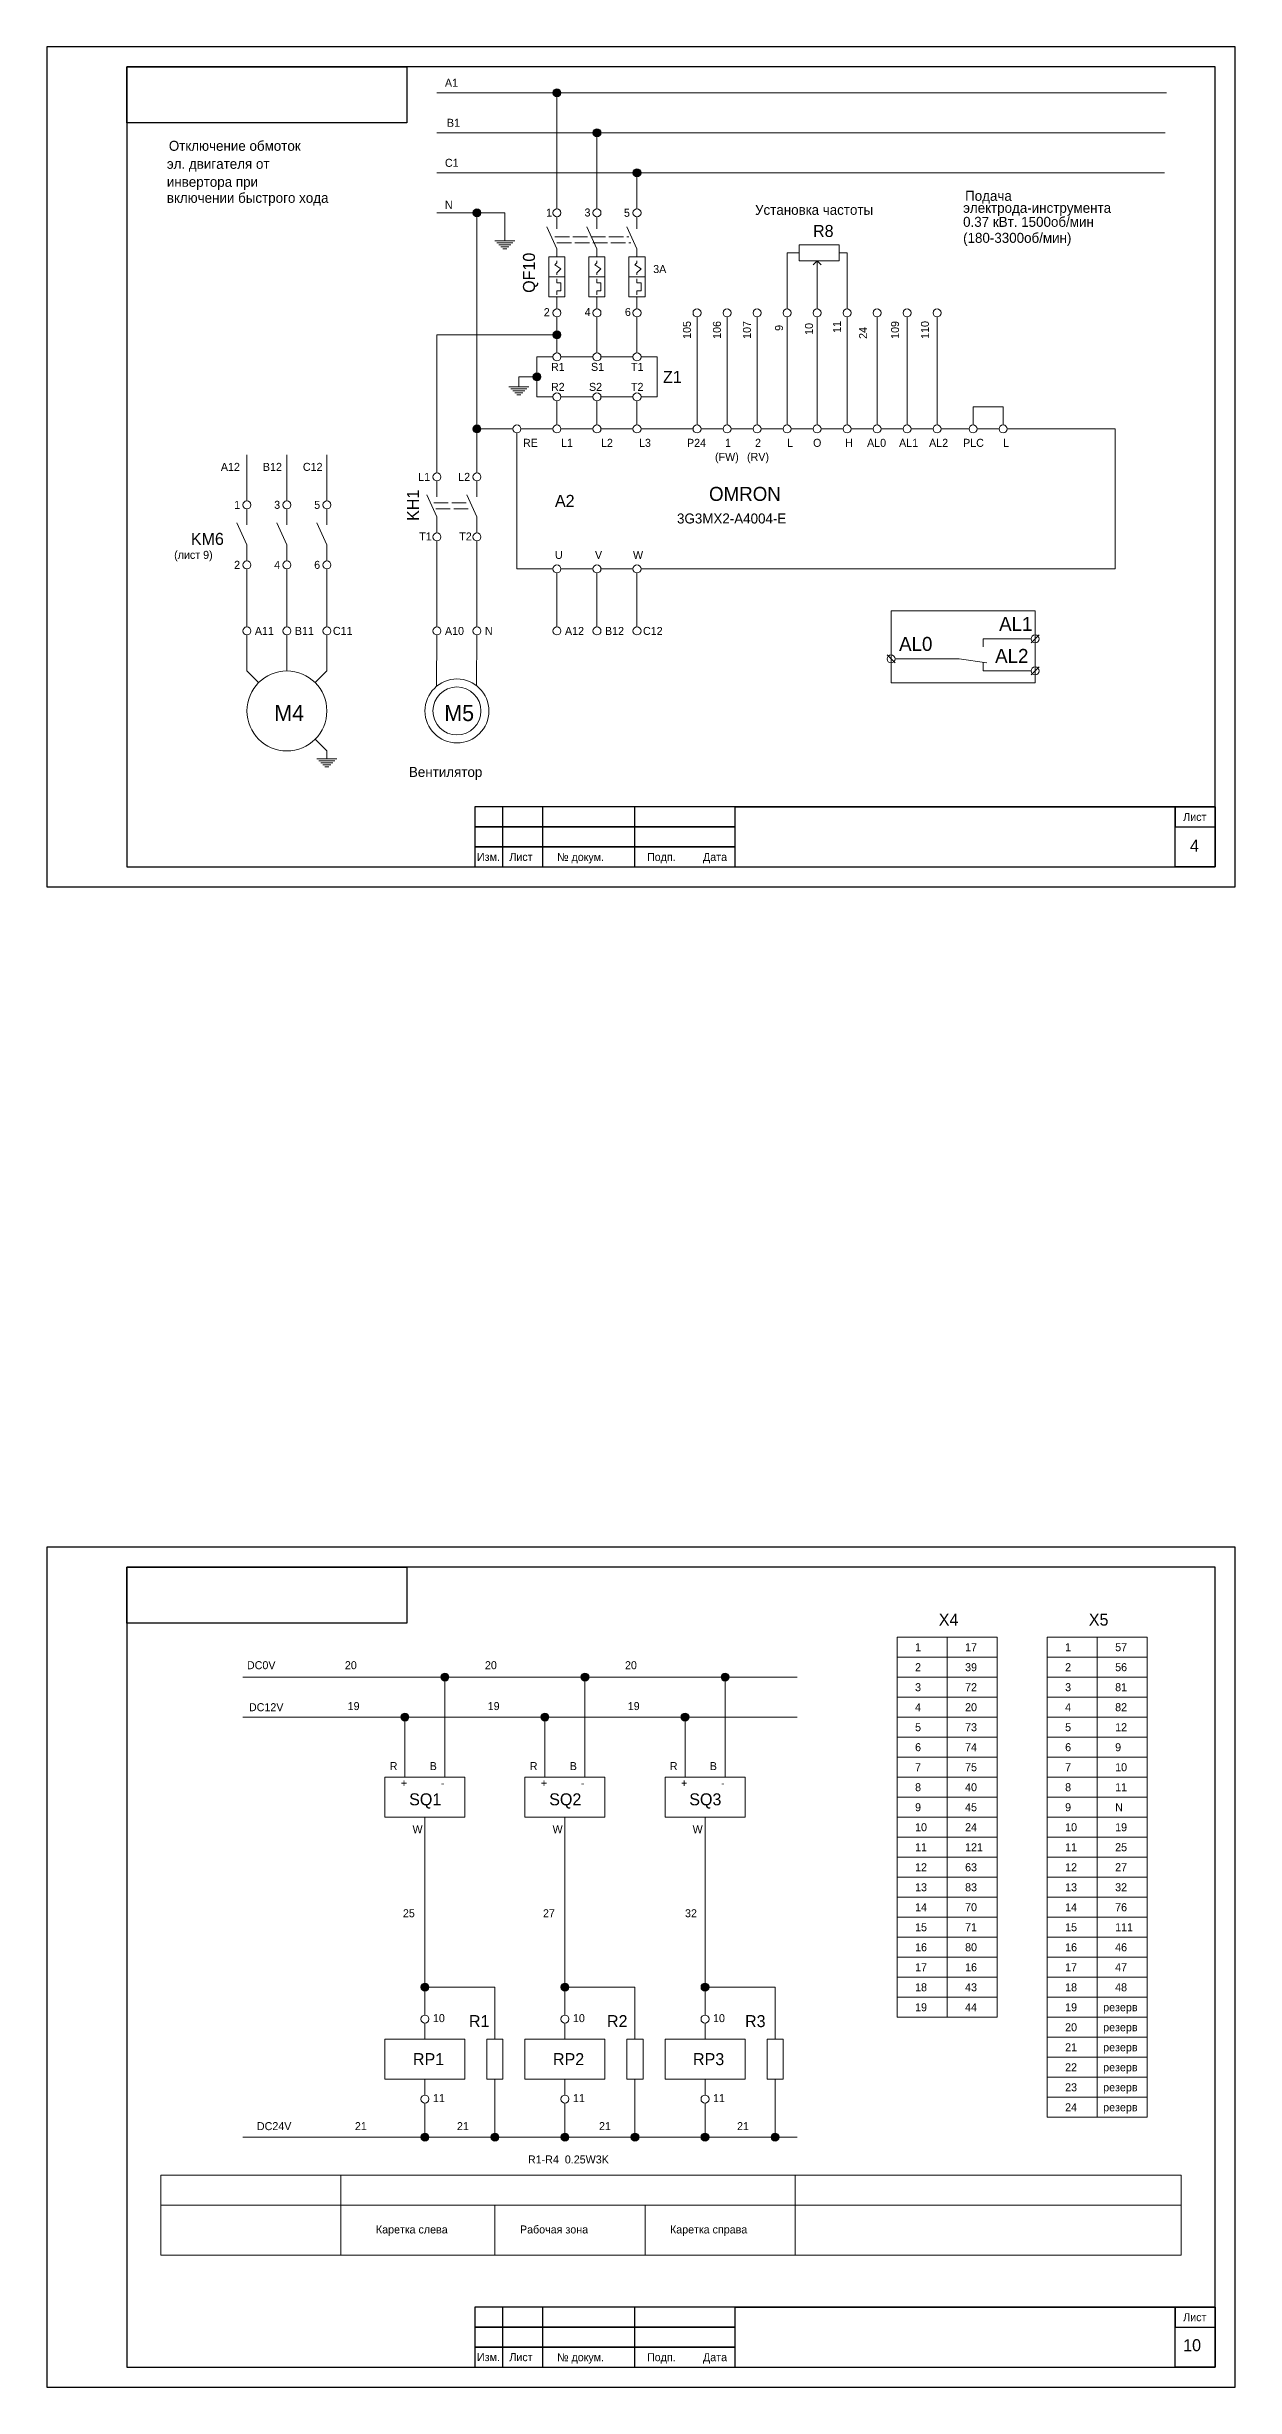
# Model space of a CAD drawing. Header units: millimetres. Extents: x -171 to 3674, y -1112 to 795.
# Drawn here: x 2250 to 2547, y 125 to 710 of the extents above; entities that cross this region are included whole.
import ezdxf

# ---------------------------------------------------------------- set-up
doc = ezdxf.new("R2010")
doc.units = ezdxf.units.MM
doc.linetypes.add('ACAD_ISO02W100', pattern=[15, 12, -3])
for name, color, linetype, lineweight in [('Маркировка', 7, 'Continuous', 25), ('РАМКА', 7, 'Continuous', 30), ('Элементы', 7, 'Continuous', 18)]:
    doc.layers.add(name, color=color, linetype=linetype, lineweight=lineweight)
doc.styles.get("Standard").update_dxf_attribs({"font": 'cad2win.shx'})

msp = doc.modelspace()

# ---------------------------------------------------------------- hatches: boundary and pattern name
at = {"layer": 'Элементы'}
h = msp.add_hatch(color=256, dxfattribs=at)
h.dxf.hatch_style = 1
h.paths.add_polyline_path([(2378.5, 698.5, 1), (2376.5, 698.5, 1)])
h = msp.add_hatch(color=256, dxfattribs=at)
h.dxf.hatch_style = 1
h.paths.add_polyline_path([(2388.5, 688.5, 1), (2386.5, 688.5, 1)])
h = msp.add_hatch(color=256, dxfattribs=at)
h.dxf.hatch_style = 1
h.paths.add_polyline_path([(2398.5, 678.5, 1), (2396.5, 678.5, 1)])
h = msp.add_hatch(color=256, dxfattribs=at)
h.dxf.hatch_style = 1
h.paths.add_polyline_path([(2358.5, 668.5, 1), (2356.5, 668.5, 1)])
h = msp.add_hatch(color=256, dxfattribs=at)
h.dxf.hatch_style = 1
h.paths.add_polyline_path([(2378.5, 638, 1), (2376.5, 638, 1)])
h = msp.add_hatch(color=256, dxfattribs=at)
h.dxf.hatch_style = 1
h.paths.add_polyline_path([(2373.5, 627.5, 1), (2371.5, 627.5, 1)])
h = msp.add_hatch(color=256, dxfattribs=at)
h.dxf.hatch_style = 1
h.paths.add_polyline_path([(2358.5, 614.49, 1), (2356.5, 614.49, 1)])
h = msp.add_hatch(color=256, dxfattribs=at)
h.dxf.hatch_style = 1
h.paths.add_polyline_path([(2350.5, 302.5, 1), (2348.5, 302.5, 1)])
h = msp.add_hatch(color=256, dxfattribs=at)
h.dxf.hatch_style = 1
h.paths.add_polyline_path([(2385.5, 302.5, 1), (2383.5, 302.5, 1)])
h = msp.add_hatch(color=256, dxfattribs=at)
h.dxf.hatch_style = 1
h.paths.add_polyline_path([(2420.5, 302.5, 1), (2418.5, 302.5, 1)])
h = msp.add_hatch(color=256, dxfattribs=at)
h.dxf.hatch_style = 1
h.paths.add_polyline_path([(2340.5, 292.5, 1), (2338.5, 292.5, 1)])
h = msp.add_hatch(color=256, dxfattribs=at)
h.dxf.hatch_style = 1
h.paths.add_polyline_path([(2375.5, 292.5, 1), (2373.5, 292.5, 1)])
h = msp.add_hatch(color=256, dxfattribs=at)
h.dxf.hatch_style = 1
h.paths.add_polyline_path([(2410.5, 292.5, 1), (2408.5, 292.5, 1)])
h = msp.add_hatch(color=256, dxfattribs=at)
h.dxf.hatch_style = 1
h.paths.add_polyline_path([(2345.5, 225, 1), (2343.5, 225, 1)])
h = msp.add_hatch(color=256, dxfattribs=at)
h.dxf.hatch_style = 1
h.paths.add_polyline_path([(2380.5, 225, 1), (2378.5, 225, 1)])
h = msp.add_hatch(color=256, dxfattribs=at)
h.dxf.hatch_style = 1
h.paths.add_polyline_path([(2415.5, 225, 1), (2413.5, 225, 1)])
h = msp.add_hatch(color=256, dxfattribs=at)
h.dxf.hatch_style = 1
h.paths.add_polyline_path([(2345.5, 187.5, 1), (2343.5, 187.5, 1)])
h = msp.add_hatch(color=256, dxfattribs=at)
h.dxf.hatch_style = 1
h.paths.add_polyline_path([(2363, 187.5, 1), (2361, 187.5, 1)])
h = msp.add_hatch(color=256, dxfattribs=at)
h.dxf.hatch_style = 1
h.paths.add_polyline_path([(2380.5, 187.5, 1), (2378.5, 187.5, 1)])
h = msp.add_hatch(color=256, dxfattribs=at)
h.dxf.hatch_style = 1
h.paths.add_polyline_path([(2398, 187.5, 1), (2396, 187.5, 1)])
h = msp.add_hatch(color=256, dxfattribs=at)
h.dxf.hatch_style = 1
h.paths.add_polyline_path([(2415.5, 187.5, 1), (2413.5, 187.5, 1)])
h = msp.add_hatch(color=256, dxfattribs=at)
h.dxf.hatch_style = 1
h.paths.add_polyline_path([(2433, 187.5, 1), (2431, 187.5, 1)])

# ---------------------------------------------------------------- linework, layer by layer
at = {"layer": 'РАМКА'}
for p, q in [((2542, 705), (2270, 705)), ((2270, 705), (2270, 505)), ((2542, 505), (2542, 705)), ((2270, 505), (2542, 505)), ((2357, 505), (2542, 505)), ((2357, 505), (2542, 505)), ((2357, 505), (2542, 505)), ((2542, 330), (2270, 330)), ((2270, 330), (2270, 130)), ((2542, 130), (2542, 330)), ((2270, 130), (2542, 130)), ((2357, 130), (2542, 130)), ((2357, 130), (2542, 130)), ((2357, 130), (2542, 130))]:
    msp.add_line(p, q, dxfattribs=at)
at = {"layer": 'РАМКА', "lineweight": 35}
for p, q in [((2422, 520), (2542, 520)), ((2422, 145), (2542, 145))]:
    msp.add_line(p, q, dxfattribs=at)
at = {"layer": 'РАМКА'}
for points in [[(2547, 710), (2250, 710), (2250, 500), (2547, 500)], [(2340, 705), (2340, 691), (2270, 691), (2270, 705)], [(2357, 505), (2374, 505), (2373.98, 520), (2356.98, 520)], [(2357, 515), (2422, 515), (2422, 520), (2357, 520)], [(2357, 505), (2364, 505), (2364, 520), (2357, 520)], [(2357, 505), (2397, 505), (2397, 520), (2357, 520)], [(2357, 510), (2422, 510), (2422, 515), (2357, 515)], [(2542, 505), (2532, 505), (2532, 520), (2542, 520)], [(2542, 520), (2532, 520), (2532, 515), (2542, 515)], [(2357, 505), (2422, 505), (2422, 510), (2357, 510)], [(2547, 335), (2250, 335), (2250, 125), (2547, 125)], [(2340, 330), (2340, 316), (2270, 316), (2270, 330)], [(2357, 130), (2374, 130), (2373.98, 145), (2356.98, 145)], [(2357, 140), (2422, 140), (2422, 145), (2357, 145)], [(2357, 130), (2364, 130), (2364, 145), (2357, 145)], [(2357, 130), (2397, 130), (2397, 145), (2357, 145)], [(2542, 130), (2532, 130), (2532, 145), (2542, 145)], [(2542, 145), (2532, 145), (2532, 140), (2542, 140)], [(2357, 135), (2422, 135), (2422, 140), (2357, 140)], [(2357, 130), (2422, 130), (2422, 135), (2357, 135)]]:
    msp.add_lwpolyline(points, close=True, dxfattribs=at)
at = {"layer": 'Элементы', "lineweight": 15}
for p, q in [((2347.5, 698.5), (2529.8, 698.5)), ((2377.5, 669.5), (2377.5, 698.5)), ((2347.5, 688.5), (2529.47, 688.5)), ((2387.5, 669.5), (2387.5, 688.5)), ((2347.5, 678.5), (2529.3, 678.5)), ((2397.5, 669.5), (2397.5, 678.5)), ((2347.5, 668.5), (2364.5, 668.5)), ((2357.5, 603.49), (2357.5, 668.5)), ((2364.5, 668.5), (2364.5, 663.5)), ((2435, 644.5), (2435, 658.5)), ((2435, 658.5), (2438, 658.5)), ((2442.5, 656.5), (2441.5, 655.5)), ((2442.5, 644.5), (2442.5, 656.5)), ((2442.5, 656.5), (2443.5, 655.5)), ((2450, 658.5), (2448, 658.5)), ((2450, 644.5), (2450, 658.5)), ((2347.5, 603.49), (2347.5, 638)), ((2347.5, 638), (2377.5, 638)), ((2377.5, 642.5), (2377.5, 633.5)), ((2387.5, 642.5), (2387.5, 633.5)), ((2397.5, 642.5), (2397.5, 633.5)), ((2412.5, 642.5), (2412.5, 615.49)), ((2420, 642.5), (2420, 615.49)), ((2427.5, 642.5), (2427.5, 615.49)), ((2435, 642.5), (2435, 615.49)), ((2442.5, 642.5), (2442.5, 615.49)), ((2450, 642.5), (2450, 615.49)), ((2457.5, 642.5), (2457.5, 615.49)), ((2465, 642.5), (2465, 615.49)), ((2472.5, 642.5), (2472.5, 615.49)), ((2368, 625), (2368, 627.5)), ((2368, 627.5), (2372.5, 627.5)), ((2377.5, 615.49), (2377.5, 621.5)), ((2387.5, 615.49), (2387.5, 621.5)), ((2397.5, 615.49), (2397.5, 621.5)), ((2366.5, 614.49), (2357.5, 614.49)), ((2481.5, 615.49), (2481.5, 620)), ((2481.5, 620), (2489, 620)), ((2489, 620), (2489, 615.49)), ((2300, 608), (2300, 596.5)), ((2310, 608), (2310, 596.5)), ((2320, 608), (2320, 596.5)), ((2347.5, 586.49), (2347.5, 564.99)), ((2357.5, 586.49), (2357.5, 564.99)), ((2300, 579.5), (2300, 565)), ((2310, 579.5), (2310, 565)), ((2320, 579.5), (2320, 565)), ((2377.5, 578.49), (2377.5, 564.99)), ((2387.5, 578.49), (2387.5, 564.99)), ((2397.5, 578.49), (2397.5, 564.99)), ((2299, 302.5), (2437.5, 302.5)), ((2349.5, 277.5), (2349.5, 302.5)), ((2384.5, 277.5), (2384.5, 302.5)), ((2419.5, 277.5), (2419.5, 302.5)), ((2299, 292.5), (2437.5, 292.5)), ((2339.5, 285), (2339.5, 292.5)), ((2374.5, 285), (2374.5, 292.5)), ((2409.5, 285), (2409.5, 292.5)), ((2339.5, 277.5), (2339.5, 285)), ((2374.5, 277.5), (2374.5, 285)), ((2409.5, 277.5), (2409.5, 285)), ((2344.5, 260), (2344.5, 267.5)), ((2379.5, 260), (2379.5, 267.5)), ((2414.5, 260), (2414.5, 267.5)), ((2344.5, 260), (2344.5, 218)), ((2379.5, 260), (2379.5, 218)), ((2414.5, 260), (2414.5, 218)), ((2362, 225), (2344.5, 225)), ((2362, 212), (2362, 225)), ((2397, 225), (2379.5, 225)), ((2397, 212), (2397, 225)), ((2432, 225), (2414.5, 225)), ((2432, 212), (2432, 225)), ((2344.5, 216), (2344.5, 212)), ((2379.5, 216), (2379.5, 212)), ((2414.5, 216), (2414.5, 212)), ((2344.5, 202), (2344.5, 198)), ((2362, 202), (2362, 187.5)), ((2379.5, 202), (2379.5, 198)), ((2397, 202), (2397, 187.5)), ((2414.5, 202), (2414.5, 198)), ((2432, 202), (2432, 187.5)), ((2344.5, 196), (2344.5, 187.5)), ((2379.5, 196), (2379.5, 187.5)), ((2414.5, 196), (2414.5, 187.5)), ((2299, 187.5), (2437.5, 187.5)), ((2323.5, 178), (2323.5, 158)), ((2437, 178), (2437, 158)), ((2362, 170.5), (2362, 158)), ((2399.5, 170.5), (2399.5, 158))]:
    msp.add_line(p, q, dxfattribs=at)
at = {"layer": 'Элементы'}
for p, q in [((2377.5, 664.5), (2377.5, 667.5)), ((2387.5, 664.5), (2387.5, 667.5)), ((2397.5, 664.5), (2397.5, 667.5)), ((2362, 661.5), (2367, 661.5)), ((2364.5, 663.5), (2364.5, 661.5)), ((2377.5, 659.5), (2375, 665)), ((2387.5, 659.5), (2385, 665)), ((2397.5, 659.5), (2395, 665)), ((2362.5, 661), (2366.5, 661)), ((2363, 660.5), (2366, 660.5)), ((2363.5, 660), (2365.5, 660)), ((2364, 659.5), (2365, 659.5)), ((2377, 655.5), (2377.5, 656)), ((2378.5, 654.5), (2377, 655.5)), ((2377.5, 657.5), (2377.5, 659.5)), ((2377.5, 656), (2377.5, 656.5)), ((2387, 655.5), (2387.5, 656)), ((2388.5, 654.5), (2387, 655.5)), ((2387.5, 657.5), (2387.5, 659.5)), ((2387.5, 656), (2387.5, 656.5)), ((2397, 655.5), (2397.5, 656)), ((2398.5, 654.5), (2397, 655.5)), ((2397.5, 657.5), (2397.5, 659.5)), ((2397.5, 656), (2397.5, 656.5)), ((2375.5, 652.5), (2379.5, 652.5)), ((2377.5, 653.5), (2378.5, 654.5)), ((2377.5, 653), (2377.5, 653.5)), ((2377.5, 651), (2377.5, 652)), ((2378.5, 651), (2377.5, 651)), ((2378.5, 649), (2378.5, 651)), ((2385.5, 652.5), (2389.5, 652.5)), ((2387.5, 653.5), (2388.5, 654.5)), ((2387.5, 653), (2387.5, 653.5)), ((2387.5, 651), (2387.5, 652)), ((2388.5, 651), (2387.5, 651)), ((2388.5, 649), (2388.5, 651)), ((2395.5, 652.5), (2399.5, 652.5)), ((2397.5, 653.5), (2398.5, 654.5)), ((2397.5, 653), (2397.5, 653.5)), ((2397.5, 651), (2397.5, 652)), ((2398.5, 651), (2397.5, 651)), ((2398.5, 649), (2398.5, 651)), ((2377.5, 648), (2377.5, 649)), ((2377.5, 649), (2378.5, 649)), ((2377.5, 644.5), (2377.5, 647.5)), ((2387.5, 648), (2387.5, 649)), ((2387.5, 649), (2388.5, 649)), ((2387.5, 644.5), (2387.5, 647.5)), ((2397.5, 648), (2397.5, 649)), ((2397.5, 649), (2398.5, 649)), ((2397.5, 644.5), (2397.5, 647.5)), ((2365.5, 625), (2370.5, 625)), ((2366, 624.5), (2370, 624.5)), ((2366.5, 624), (2369.5, 624)), ((2367, 623.5), (2369, 623.5)), ((2367.5, 623), (2368.5, 623)), ((2347.5, 592.49), (2345, 597.99)), ((2347.5, 597.49), (2347.5, 601.49)), ((2357.5, 592.49), (2355, 597.99)), ((2357.5, 597.49), (2357.5, 601.49)), ((2300, 585.5), (2297.5, 591)), ((2300, 590.5), (2300, 594.5)), ((2310, 585.5), (2307.5, 591)), ((2310, 590.5), (2310, 594.5)), ((2320, 585.5), (2317.5, 591)), ((2320, 590.5), (2320, 594.5)), ((2347.5, 588.49), (2347.5, 592.49)), ((2357.5, 588.49), (2357.5, 592.49)), ((2300, 581.5), (2300, 585.5)), ((2310, 581.5), (2310, 585.5)), ((2320, 581.5), (2320, 585.5)), ((2497, 569), (2461, 569)), ((2461, 569), (2461, 551)), ((2497, 551), (2497, 569)), ((2300, 554), (2300, 563)), ((2310, 554), (2310, 563)), ((2320, 554), (2320, 563)), ((2347.39, 550.12), (2347.5, 562.99)), ((2357.37, 550.32), (2357.5, 562.99)), ((2484, 562), (2496, 562)), ((2484, 560), (2484, 562)), ((2496, 561), (2498, 563)), ((2462, 556), (2460, 558)), ((2462, 557), (2478, 557)), ((2478, 557), (2484.97, 555.99)), ((2484, 556), (2484, 554)), ((2302.93, 551.07), (2300, 554)), ((2317.07, 551.07), (2320, 554)), ((2461, 551), (2497, 551)), ((2484, 554), (2496, 554)), ((2496, 553), (2498, 555)), ((2317.07, 536.93), (2320, 534)), ((2320, 534), (2320, 532)), ((2317.5, 532), (2322.5, 532)), ((2318, 531.5), (2322, 531.5)), ((2318.5, 531), (2321.5, 531)), ((2319, 530.5), (2321, 530.5)), ((2319.5, 530), (2320.5, 530))]:
    msp.add_line(p, q, dxfattribs=at)
at = {"layer": 'Элементы', "linetype": 'ACAD_ISO02W100', "lineweight": 15, "ltscale": 0.3}
for p, q in [((2377, 662.5), (2395.5, 662.5)), ((2377.5, 661), (2396, 661)), ((2346.7, 595.99), (2355.5, 595.99)), ((2347.2, 594.49), (2356, 594.49))]:
    msp.add_line(p, q, dxfattribs=at)
at = {"layer": 'Элементы'}
for points in [[(2375.5, 647.5), (2375.5, 657.5), (2379.5, 657.5), (2379.5, 647.5)], [(2385.5, 647.5), (2385.5, 657.5), (2389.5, 657.5), (2389.5, 647.5)], [(2395.5, 647.5), (2395.5, 657.5), (2399.5, 657.5), (2399.5, 647.5)], [(2438, 660.5), (2448, 660.5), (2448, 656.5), (2438, 656.5)], [(2364, 212), (2364, 202), (2360, 202), (2360, 212)], [(2399, 212), (2399, 202), (2395, 202), (2395, 212)], [(2434, 212), (2434, 202), (2430, 202), (2430, 212)]]:
    msp.add_lwpolyline(points, close=True, dxfattribs=at)
at = {"layer": 'Элементы', "lineweight": 15}
for points in [[(2376.5, 622.5), (2372.5, 622.5), (2372.5, 632.5), (2376.5, 632.5)], [(2378.5, 632.5), (2386.5, 632.5)], [(2388.5, 632.5), (2396.5, 632.5)], [(2398.5, 632.5), (2402.5, 632.5), (2402.5, 622.5), (2398.5, 622.5)], [(2386.5, 622.5), (2378.5, 622.5)], [(2396.5, 622.5), (2388.5, 622.5)], [(2368.5, 614.49), (2376.5, 614.49)], [(2378.5, 614.49), (2386.5, 614.49)], [(2388.5, 614.49), (2396.5, 614.49)], [(2398.5, 614.49), (2411.5, 614.49)], [(2413.5, 614.49), (2419, 614.49)], [(2421, 614.49), (2426.5, 614.49)], [(2428.5, 614.49), (2434, 614.49)], [(2436, 614.49), (2441.5, 614.49)], [(2490, 614.49), (2517, 614.49), (2517, 579.49), (2440, 579.49)], [(2443.5, 614.49), (2449, 614.49)], [(2451, 614.49), (2456.5, 614.49)], [(2458.5, 614.49), (2464, 614.49)], [(2466, 614.49), (2471.5, 614.49)], [(2473.5, 614.49), (2480.5, 614.49)], [(2482.5, 614.49), (2488, 614.49)], [(2376.5, 579.49), (2367.5, 579.49), (2367.5, 613.49)], [(2378.5, 579.49), (2386.5, 579.49)], [(2386.5, 579.49), (2378.5, 579.49)], [(2388.5, 579.49), (2396.5, 579.49)], [(2396.5, 579.49), (2388.5, 579.49)], [(2440, 579.49), (2398.5, 579.49)]]:
    msp.add_lwpolyline(points, dxfattribs=at)
for points in [[(2462.5, 312.5), (2475, 312.5), (2475, 307.5), (2462.5, 307.5)], [(2475, 312.5), (2487.5, 312.5), (2487.5, 307.5), (2475, 307.5)], [(2500, 312.5), (2512.5, 312.5), (2512.5, 307.5), (2500, 307.5)], [(2512.5, 312.5), (2525, 312.5), (2525, 307.5), (2512.5, 307.5)], [(2462.5, 307.5), (2475, 307.5), (2475, 302.5), (2462.5, 302.5)], [(2475, 307.5), (2487.5, 307.5), (2487.5, 302.5), (2475, 302.5)], [(2500, 307.5), (2512.5, 307.5), (2512.5, 302.5), (2500, 302.5)], [(2512.5, 307.5), (2525, 307.5), (2525, 302.5), (2512.5, 302.5)], [(2462.5, 302.5), (2475, 302.5), (2475, 297.5), (2462.5, 297.5)], [(2475, 302.5), (2487.5, 302.5), (2487.5, 297.5), (2475, 297.5)], [(2500, 302.5), (2512.5, 302.5), (2512.5, 297.5), (2500, 297.5)], [(2512.5, 302.5), (2525, 302.5), (2525, 297.5), (2512.5, 297.5)], [(2462.5, 297.5), (2475, 297.5), (2475, 292.5), (2462.5, 292.5)], [(2462.5, 292.5), (2475, 292.5), (2475, 287.5), (2462.5, 287.5)], [(2475, 297.5), (2487.5, 297.5), (2487.5, 292.5), (2475, 292.5)], [(2475, 292.5), (2487.5, 292.5), (2487.5, 287.5), (2475, 287.5)], [(2500, 297.5), (2512.5, 297.5), (2512.5, 292.5), (2500, 292.5)], [(2500, 292.5), (2512.5, 292.5), (2512.5, 287.5), (2500, 287.5)], [(2512.5, 297.5), (2525, 297.5), (2525, 292.5), (2512.5, 292.5)], [(2512.5, 292.5), (2525, 292.5), (2525, 287.5), (2512.5, 287.5)], [(2462.5, 287.5), (2475, 287.5), (2475, 282.5), (2462.5, 282.5)], [(2475, 287.5), (2487.5, 287.5), (2487.5, 282.5), (2475, 282.5)], [(2500, 287.5), (2512.5, 287.5), (2512.5, 282.5), (2500, 282.5)], [(2512.5, 287.5), (2525, 287.5), (2525, 282.5), (2512.5, 282.5)], [(2462.5, 282.5), (2475, 282.5), (2475, 277.5), (2462.5, 277.5)], [(2475, 282.5), (2487.5, 282.5), (2487.5, 277.5), (2475, 277.5)], [(2500, 282.5), (2512.5, 282.5), (2512.5, 277.5), (2500, 277.5)], [(2512.5, 282.5), (2525, 282.5), (2525, 277.5), (2512.5, 277.5)], [(2334.5, 277.5), (2354.5, 277.5), (2354.5, 267.5), (2334.5, 267.5)], [(2369.5, 277.5), (2389.5, 277.5), (2389.5, 267.5), (2369.5, 267.5)], [(2404.5, 277.5), (2424.5, 277.5), (2424.5, 267.5), (2404.5, 267.5)], [(2462.5, 277.5), (2475, 277.5), (2475, 272.5), (2462.5, 272.5)], [(2475, 277.5), (2487.5, 277.5), (2487.5, 272.5), (2475, 272.5)], [(2500, 277.5), (2512.5, 277.5), (2512.5, 272.5), (2500, 272.5)], [(2512.5, 277.5), (2525, 277.5), (2525, 272.5), (2512.5, 272.5)], [(2462.5, 272.5), (2475, 272.5), (2475, 267.5), (2462.5, 267.5)], [(2475, 272.5), (2487.5, 272.5), (2487.5, 267.5), (2475, 267.5)], [(2500, 272.5), (2512.5, 272.5), (2512.5, 267.5), (2500, 267.5)], [(2512.5, 272.5), (2525, 272.5), (2525, 267.5), (2512.5, 267.5)], [(2462.5, 267.5), (2475, 267.5), (2475, 262.5), (2462.5, 262.5)], [(2475, 267.5), (2487.5, 267.5), (2487.5, 262.5), (2475, 262.5)], [(2500, 267.5), (2512.5, 267.5), (2512.5, 262.5), (2500, 262.5)], [(2512.5, 267.5), (2525, 267.5), (2525, 262.5), (2512.5, 262.5)], [(2462.5, 262.5), (2475, 262.5), (2475, 257.5), (2462.5, 257.5)], [(2462.5, 257.5), (2475, 257.5), (2475, 252.5), (2462.5, 252.5)], [(2475, 262.5), (2487.5, 262.5), (2487.5, 257.5), (2475, 257.5)], [(2475, 257.5), (2487.5, 257.5), (2487.5, 252.5), (2475, 252.5)], [(2500, 262.5), (2512.5, 262.5), (2512.5, 257.5), (2500, 257.5)], [(2500, 257.5), (2512.5, 257.5), (2512.5, 252.5), (2500, 252.5)], [(2512.5, 262.5), (2525, 262.5), (2525, 257.5), (2512.5, 257.5)], [(2512.5, 257.5), (2525, 257.5), (2525, 252.5), (2512.5, 252.5)], [(2462.5, 252.5), (2475, 252.5), (2475, 247.5), (2462.5, 247.5)], [(2475, 252.5), (2487.5, 252.5), (2487.5, 247.5), (2475, 247.5)], [(2500, 252.5), (2512.5, 252.5), (2512.5, 247.5), (2500, 247.5)], [(2512.5, 252.5), (2525, 252.5), (2525, 247.5), (2512.5, 247.5)], [(2462.5, 247.5), (2475, 247.5), (2475, 242.5), (2462.5, 242.5)], [(2475, 247.5), (2487.5, 247.5), (2487.5, 242.5), (2475, 242.5)], [(2500, 247.5), (2512.5, 247.5), (2512.5, 242.5), (2500, 242.5)], [(2512.5, 247.5), (2525, 247.5), (2525, 242.5), (2512.5, 242.5)], [(2462.5, 242.5), (2475, 242.5), (2475, 237.5), (2462.5, 237.5)], [(2475, 242.5), (2487.5, 242.5), (2487.5, 237.5), (2475, 237.5)], [(2500, 242.5), (2512.5, 242.5), (2512.5, 237.5), (2500, 237.5)], [(2512.5, 242.5), (2525, 242.5), (2525, 237.5), (2512.5, 237.5)], [(2462.5, 237.5), (2475, 237.5), (2475, 232.5), (2462.5, 232.5)], [(2475, 237.5), (2487.5, 237.5), (2487.5, 232.5), (2475, 232.5)], [(2500, 237.5), (2512.5, 237.5), (2512.5, 232.5), (2500, 232.5)], [(2512.5, 237.5), (2525, 237.5), (2525, 232.5), (2512.5, 232.5)], [(2462.5, 232.5), (2475, 232.5), (2475, 227.5), (2462.5, 227.5)], [(2475, 232.5), (2487.5, 232.5), (2487.5, 227.5), (2475, 227.5)], [(2500, 232.5), (2512.5, 232.5), (2512.5, 227.5), (2500, 227.5)], [(2512.5, 232.5), (2525, 232.5), (2525, 227.5), (2512.5, 227.5)], [(2462.5, 227.5), (2475, 227.5), (2475, 222.5), (2462.5, 222.5)], [(2462.5, 222.5), (2475, 222.5), (2475, 217.5), (2462.5, 217.5)], [(2475, 227.5), (2487.5, 227.5), (2487.5, 222.5), (2475, 222.5)], [(2475, 222.5), (2487.5, 222.5), (2487.5, 217.5), (2475, 217.5)], [(2500, 227.5), (2512.5, 227.5), (2512.5, 222.5), (2500, 222.5)], [(2500, 222.5), (2512.5, 222.5), (2512.5, 217.5), (2500, 217.5)], [(2512.5, 227.5), (2525, 227.5), (2525, 222.5), (2512.5, 222.5)], [(2512.5, 222.5), (2525, 222.5), (2525, 217.5), (2512.5, 217.5)], [(2500, 217.5), (2512.5, 217.5), (2512.5, 212.5), (2500, 212.5)], [(2512.5, 217.5), (2525, 217.5), (2525, 212.5), (2512.5, 212.5)], [(2334.5, 212), (2354.5, 212), (2354.5, 202), (2334.5, 202)], [(2369.5, 212), (2389.5, 212), (2389.5, 202), (2369.5, 202)], [(2404.5, 212), (2424.5, 212), (2424.5, 202), (2404.5, 202)], [(2500, 212.5), (2512.5, 212.5), (2512.5, 207.5), (2500, 207.5)], [(2512.5, 212.5), (2525, 212.5), (2525, 207.5), (2512.5, 207.5)], [(2500, 207.5), (2512.5, 207.5), (2512.5, 202.5), (2500, 202.5)], [(2512.5, 207.5), (2525, 207.5), (2525, 202.5), (2512.5, 202.5)], [(2500, 202.5), (2512.5, 202.5), (2512.5, 197.5), (2500, 197.5)], [(2512.5, 202.5), (2525, 202.5), (2525, 197.5), (2512.5, 197.5)], [(2500, 197.5), (2512.5, 197.5), (2512.5, 192.5), (2500, 192.5)], [(2512.5, 197.5), (2525, 197.5), (2525, 192.5), (2512.5, 192.5)], [(2278.5, 178), (2533.5, 178), (2533.5, 170.5), (2278.5, 170.5)], [(2278.5, 170.5), (2533.5, 170.5), (2533.5, 158), (2278.5, 158)]]:
    msp.add_lwpolyline(points, close=True, dxfattribs=at)
at = {"layer": 'Элементы'}
for centre in [(2377.5, 698.5), (2387.5, 688.5), (2397.5, 678.5), (2357.5, 668.5), (2377.5, 638), (2372.5, 627.5), (2357.5, 614.49), (2497, 562), (2461, 557), (2497, 554), (2349.5, 302.5), (2384.5, 302.5), (2419.5, 302.5), (2339.5, 292.5), (2374.5, 292.5), (2409.5, 292.5), (2344.5, 225), (2379.5, 225), (2414.5, 225), (2344.5, 187.5), (2362, 187.5), (2379.5, 187.5), (2397, 187.5), (2414.5, 187.5), (2432, 187.5)]:
    msp.add_circle(centre, 1, dxfattribs=at)
at = {"layer": 'Элементы', "lineweight": 15}
for centre, radius in [((2377.5, 668.5), 1), ((2387.5, 668.5), 1), ((2397.5, 668.5), 1), ((2377.5, 643.5), 1), ((2387.5, 643.5), 1), ((2397.5, 643.5), 1), ((2412.5, 643.5), 1), ((2420, 643.5), 1), ((2427.5, 643.5), 1), ((2435, 643.5), 1), ((2442.5, 643.5), 1), ((2450, 643.5), 1), ((2457.5, 643.5), 1), ((2465, 643.5), 1), ((2472.5, 643.5), 1), ((2377.5, 632.5), 1), ((2387.5, 632.5), 1), ((2397.5, 632.5), 1), ((2377.5, 622.5), 1), ((2387.5, 622.5), 1), ((2397.5, 622.5), 1), ((2367.5, 614.49), 1), ((2377.5, 614.49), 1), ((2387.5, 614.49), 1), ((2397.5, 614.49), 1), ((2412.5, 614.49), 1), ((2420, 614.49), 1), ((2427.5, 614.49), 1), ((2435, 614.49), 1), ((2442.5, 614.49), 1), ((2450, 614.49), 1), ((2457.5, 614.49), 1), ((2465, 614.49), 1), ((2472.5, 614.49), 1), ((2481.5, 614.49), 1), ((2489, 614.49), 1), ((2347.5, 602.49), 1), ((2357.5, 602.49), 1), ((2300, 595.5), 1), ((2310, 595.5), 1), ((2320, 595.5), 1), ((2347.5, 587.49), 1), ((2357.5, 587.49), 1), ((2300, 580.5), 1), ((2310, 580.5), 1), ((2320, 580.5), 1), ((2377.5, 579.49), 1), ((2387.5, 579.49), 1), ((2397.5, 579.49), 1), ((2300, 564), 1), ((2310, 564), 1), ((2320, 564), 1), ((2347.5, 563.99), 1), ((2357.5, 563.99), 1), ((2377.5, 563.99), 1), ((2387.5, 563.99), 1), ((2397.5, 563.99), 1), ((2310, 544), 9.99), ((2352.5, 543.99), 7.99), ((2352.5, 543.99), 5.99), ((2344.5, 217), 1), ((2379.5, 217), 1), ((2414.5, 217), 1), ((2344.5, 197), 1), ((2379.5, 197), 1), ((2414.5, 197), 1)]:
    msp.add_circle(centre, radius, dxfattribs=at)

# ---------------------------------------------------------------- texts
at = {"layer": 'Маркировка'}
for s, height, p in [('A1', 2, (2349.5, 700)), ('B1', 2, (2350, 690)), ('Отключение обмоток', 2.5, (2280.5, 684)), ('эл. двигателя от', 2.5, (2280, 679.5)), ('C1', 2, (2349.5, 680)), ('инвертора при', 2.5, (2280, 675)), ('включении быстрого хода', 2.5, (2280, 671)), ('Подача ', 2.5, (2479.5, 671.5)), ('N', 2, (2349.5, 669.5)), ('Установка частоты', 2.5, (2427, 668)), ('электрода-инструмента', 2.5, (2479, 668.5)), ('0.37 кВт. 1500об/мин', 2.5, (2479, 665)), ('(180-3300об/мин)', 2.5, (2479, 661)), ('3A', 2, (2401.55, 653.45)), ('R1', 2, (2376, 629)), ('R2', 2, (2376, 624)), ('S2', 2, (2385.5, 624)), ('S1', 2, (2386, 629)), ('T1', 2, (2396, 629)), ('T2', 2, (2396, 624)), ('RE', 2, (2369, 610.01)), ('L1', 2, (2378.5, 610.01)), ('L2', 2, (2388.5, 610.01)), ('L3', 2, (2398, 610.01)), ('P24', 2, (2410, 610.01)), ('(FW)', 2, (2417, 606.51)), ('1', 2, (2419.5, 610.01)), ('(RV)', 2, (2425, 606.51)), ('2', 2, (2427, 610.01)), ('L', 2, (2435, 610.01)), ('O', 2, (2441.5, 610.01)), ('H', 2, (2449.5, 610.01)), ('AL0', 2, (2455, 610.01)), ('AL1', 2, (2463, 610.01)), ('AL2', 2, (2470.5, 610.01)), ('PLC', 2, (2479, 610.01)), ('L', 2, (2489, 610.01)), ('A12', 2, (2293.5, 604)), ('В12', 2, (2304, 604)), ('С12', 2, (2314, 604)), ('L1', 2, (2342.82, 601.5)), ('L2', 2, (2352.82, 601.5)), ('1', 2, (2296.82, 594.51)), ('3', 2, (2306.82, 594.51)), ('5', 2, (2316.82, 594.51)), ('T1', 2, (2343.07, 586.61)), ('T2', 2, (2353.07, 586.61)), ('(лист 9)', 2, (2281.82, 582.01)), ('2', 2, (2296.82, 579.51)), ('4', 2, (2306.82, 579.51)), ('6', 2, (2316.82, 579.51)), ('U', 2, (2377, 581.99)), ('V', 2, (2387, 581.99)), ('W', 2, (2396.5, 581.99)), ('A11', 2, (2302, 563)), ('В11', 2, (2312, 563)), ('С11', 2, (2321.5, 563)), ('A10', 2, (2349.5, 562.99)), ('N', 2, (2359.5, 562.99)), ('A12', 2, (2379.5, 562.99)), ('В12', 2, (2389.5, 562.99)), ('С12', 2, (2399, 562.99)), ('Вентилятор', 2.5, (2340.5, 527.49)), ('X4', 3, (2472.92, 315.36)), ('X5', 3, (2510.42, 315.36)), ('1', 2, (2467, 308.97)), ('17', 2, (2479.5, 308.97)), ('1', 2, (2504.5, 308.97)), ('57', 2, (2517, 308.97)), ('DC0V', 2, (2300.02, 304.47)), ('20', 2, (2324.5, 304.47)), ('20', 2, (2359.5, 304.47)), ('20', 2, (2394.5, 304.47)), ('2', 2, (2467, 303.97)), ('39', 2, (2479.5, 303.97)), ('2', 2, (2504.5, 303.97)), ('56', 2, (2517, 303.97)), ('3', 2, (2467, 298.97)), ('72', 2, (2479.5, 298.97)), ('3', 2, (2504.5, 298.97)), ('81', 2, (2517, 298.97)), ('DC12V', 2, (2300.52, 293.97)), ('19', 2, (2325.19, 294.25)), ('19', 2, (2360.19, 294.25)), ('19', 2, (2395.19, 294.25)), ('4', 2, (2467, 293.97)), ('20', 2, (2479.5, 293.97)), ('4', 2, (2504.5, 293.97)), ('82', 2, (2517, 293.97)), ('5', 2, (2467, 288.97)), ('73', 2, (2479.5, 288.97)), ('5', 2, (2504.5, 288.97)), ('12', 2, (2517, 288.97)), ('R', 2, (2335.69, 279.25)), ('B', 2, (2345.69, 279.25)), ('R', 2, (2370.69, 279.25)), ('B', 2, (2380.69, 279.25)), ('R', 2, (2405.69, 279.25)), ('B', 2, (2415.69, 279.25)), ('6', 2, (2467, 283.97)), ('7', 2, (2467, 278.97)), ('74', 2, (2479.5, 283.97)), ('75', 2, (2479.5, 278.97)), ('6', 2, (2504.5, 283.97)), ('7', 2, (2504.5, 278.97)), ('9', 2, (2517, 283.97)), ('10', 2, (2517, 278.97)), ('+', 2, (2338.5, 275)), ('-', 2, (2348.5, 275)), ('+', 2, (2373.5, 275)), ('-', 2, (2383.5, 275)), ('+', 2, (2408.5, 275)), ('-', 2, (2418.5, 275)), ('8', 2, (2467, 273.97)), ('40', 2, (2479.5, 273.97)), ('8', 2, (2504.5, 273.97)), ('11', 2, (2517, 273.97)), ('9', 2, (2467, 268.97)), ('45', 2, (2479.5, 268.97)), ('9', 2, (2504.5, 268.97)), ('N', 2, (2517, 268.97)), ('W', 2, (2341.4, 263.47)), ('W', 2, (2376.4, 263.47)), ('W', 2, (2411.4, 263.47)), ('10', 2, (2467, 263.97)), ('24', 2, (2479.5, 263.97)), ('10', 2, (2504.5, 263.97)), ('19', 2, (2517, 263.97)), ('11', 2, (2467, 258.97)), ('121', 2, (2479.5, 258.97)), ('11', 2, (2504.5, 258.97)), ('25', 2, (2517, 258.97)), ('12', 2, (2467, 253.97)), ('63', 2, (2479.5, 253.97)), ('12', 2, (2504.5, 253.97)), ('27', 2, (2517, 253.97)), ('13', 2, (2467, 248.97)), ('14', 2, (2467, 243.97)), ('83', 2, (2479.5, 248.97)), ('70', 2, (2479.5, 243.97)), ('13', 2, (2504.5, 248.97)), ('14', 2, (2504.5, 243.97)), ('32', 2, (2517, 248.97)), ('76', 2, (2517, 243.97)), ('25', 2, (2339, 242.47)), ('27', 2, (2374, 242.47)), ('32', 2, (2409.5, 242.47)), ('15', 2, (2467, 238.97)), ('71', 2, (2479.5, 238.97)), ('15', 2, (2504.5, 238.97)), ('111', 2, (2517, 238.97)), ('16', 2, (2467, 233.97)), ('80', 2, (2479.5, 233.97)), ('16', 2, (2504.5, 233.97)), ('46', 2, (2517, 233.97)), ('17', 2, (2467, 228.97)), ('16', 2, (2479.5, 228.97)), ('17', 2, (2504.5, 228.97)), ('47', 2, (2517, 228.97)), ('18', 2, (2467, 223.97)), ('43', 2, (2479.5, 223.97)), ('18', 2, (2504.5, 223.97)), ('48', 2, (2517, 223.97)), ('10', 2, (2346.5, 216.25)), ('10', 2, (2381.5, 216.25)), ('10', 2, (2416.5, 216.25)), ('19', 2, (2467, 218.97)), ('44', 2, (2479.5, 218.97)), ('19', 2, (2504.5, 218.97)), ('резерв', 2, (2514, 218.97)), ('20', 2, (2504.5, 213.97)), ('21', 2, (2504.5, 208.97)), ('резерв', 2, (2514, 213.97)), ('22', 2, (2504.5, 203.97)), ('резерв', 2, (2514, 208.97)), ('резерв', 2, (2514, 203.97)), ('23', 2, (2504.5, 198.97)), ('резерв', 2, (2514, 198.97)), ('11', 2, (2346.5, 196.25)), ('11', 2, (2381.5, 196.25)), ('11', 2, (2416.5, 196.25)), ('24', 2, (2504.5, 193.97)), ('резерв', 2, (2514, 193.97)), ('DC24V', 2, (2302.5, 189.25)), ('21', 2, (2327, 189.25)), ('21', 2, (2352.5, 189.25)), ('21', 2, (2388, 189.25)), ('21', 2, (2422.5, 189.25)), ('R1-R4  0.25W3K', 2, (2370.25, 180.93)), ('Каретка слева', 2, (2332.25, 163.43)), ('Рабочая зона', 2, (2368.25, 163.43)), ('Каретка справа', 2, (2405.75, 163.43))]:
    msp.add_text(s, height=height, dxfattribs=at).set_placement(p)
for s, rotation, p in [('1', 0.4218, (2374.78, 667.53)), ('3', 0.4218, (2384.39, 667.58)), ('5', 0.4218, (2394.25, 667.51)), ('2', 0.4218, (2374.21, 642.66)), ('4', 0.4218, (2384.43, 642.71)), ('6', 0.4218, (2394.48, 642.72)), ('105', 90.4218, (2411, 637)), ('106', 90.4218, (2418.5, 637)), ('107', 90.4218, (2426, 637)), ('9', 90.4218, (2434, 639)), ('10', 90.4218, (2441.5, 638)), ('11', 90.4218, (2448.5, 638.5)), ('24', 90.4218, (2455, 637)), ('109', 90.4218, (2463, 637)), ('110', 90.4218, (2470.5, 637))]:
    msp.add_text(s, height=2, rotation=rotation, dxfattribs=at).set_placement(p)
at = {"layer": 'РАМКА'}
for s, height, p in [('Лист', 2, (2534, 516.5)), ('4', 3, (2535.7, 508.79)), ('Изм.', 2, (2357.5, 506.52)), ('Лист', 2, (2365.6, 506.51)), ('№ докум.', 2, (2377.52, 506.49)), ('Подп.', 2, (2400, 506.5)), ('Дата', 2, (2414, 506.5)), ('Лист', 2, (2534, 141.5)), ('10', 3, (2534, 134)), ('Изм.', 2, (2357.5, 131.52)), ('Лист', 2, (2365.6, 131.51)), ('№ докум.', 2, (2377.52, 131.49)), ('Подп.', 2, (2400, 131.5)), ('Дата', 2, (2414, 131.5))]:
    msp.add_text(s, height=height, dxfattribs=at).set_placement(p)
at = {"layer": 'Элементы'}
for s, height, p in [('R8', 3, (2441.5, 662.47)), ('Z1', 3, (2404, 626)), ('A2', 3, (2377, 595)), ('OMRON', 3.5, (2415.5, 596.5)), ('3G3MX2-A4004-E', 2.5, (2407.5, 590.85)), ('KM6', 3, (2286, 585.5)), ('AL1', 3.5, (2488, 564)), ('AL0', 3.5, (2463, 559)), ('AL2', 3.5, (2487, 556)), ('M4', 4, (2306.85, 541.47)), ('M5', 4, (2349.35, 541.46)), ('SQ1', 3, (2340.56, 270.44)), ('SQ2', 3, (2375.56, 270.44)), ('SQ3', 3, (2410.56, 270.44)), ('R1', 3, (2355.5, 215)), ('R2', 3, (2390, 215)), ('R3', 3, (2424.5, 215)), ('RP1', 3, (2341.5, 205.5)), ('RP2', 3, (2376.5, 205.5)), ('RP3', 3, (2411.5, 205.5))]:
    msp.add_text(s, height=height, dxfattribs=at).set_placement(p)
for s, p in [('QF10', (2372, 648.5)), ('KH1', (2343, 591.49))]:
    msp.add_text(s, height=3, rotation=90, dxfattribs=at).set_placement(p)

doc.saveas('drawing.dxf')
